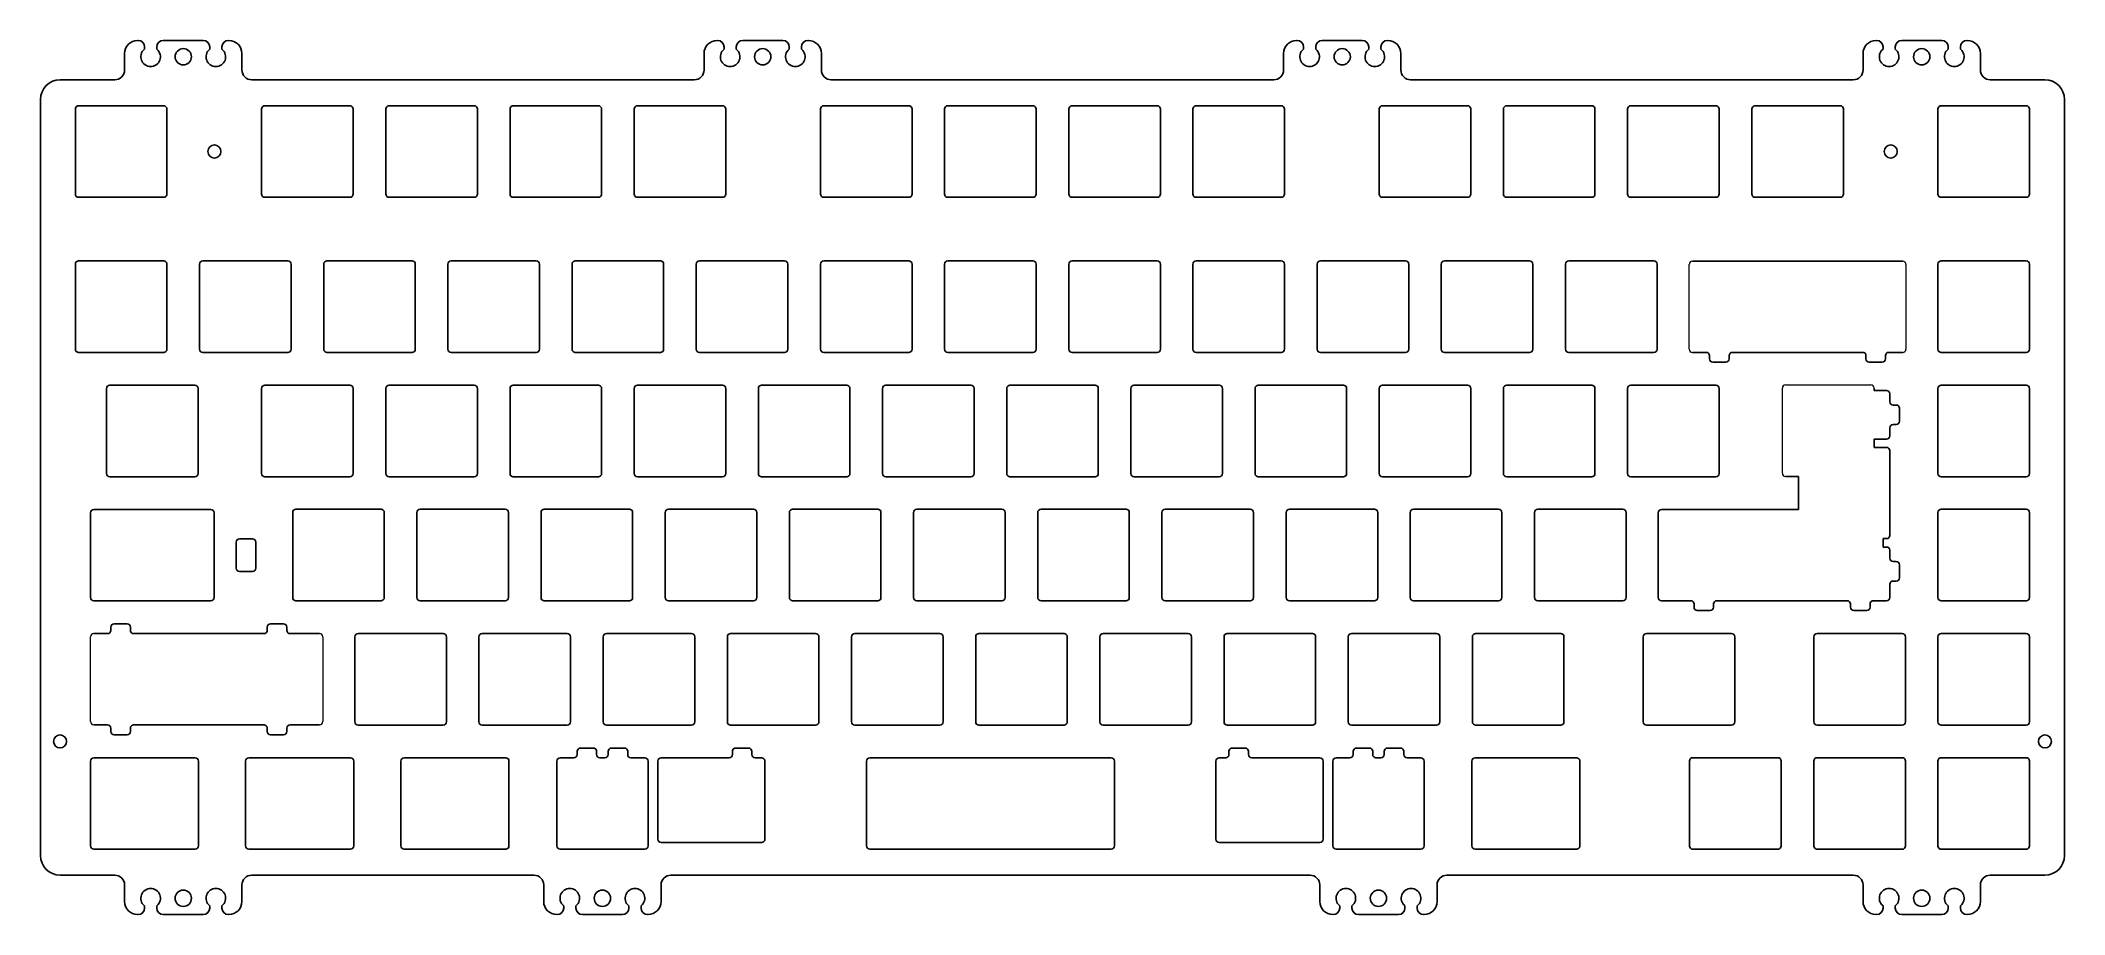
# Model space of a CAD drawing. Header units: millimetres. Extents: x 65 to 375, y 40 to 174.
import ezdxf

# ---------------------------------------------------------------- set-up
doc = ezdxf.new("R2010")
doc.units = ezdxf.units.MM
doc.layers.add('JELLY-00-00-06_PBL1', color=7, linetype='Continuous')
doc.layers.add('Visible_Pen_No__7', color=7, linetype='Continuous', lineweight=18)

msp = doc.modelspace()

# ---------------------------------------------------------------- linework, layer by layer
for p, q in [((79.81, 174.22), (79.73, 174.22)), ((89.81, 174.22), (83.66, 174.22)), ((93.66, 174.22), (93.73, 174.22)), ((168.71, 174.22), (168.63, 174.22)), ((178.71, 174.22), (172.56, 174.22)), ((182.56, 174.22), (182.63, 174.22)), ((257.61, 174.22), (257.53, 174.22)), ((261.46, 174.22), (267.61, 174.22)), ((271.46, 174.22), (271.53, 174.22)), ((346.51, 174.22), (346.43, 174.22)), ((350.36, 174.22), (356.51, 174.22)), ((360.36, 174.22), (360.43, 174.22)), ((77.73, 172.22), (77.73, 169.69)), ((80.81, 172.97), (80.81, 173.22)), ((82.66, 172.97), (82.66, 173.22)), ((90.81, 172.97), (90.81, 173.22)), ((92.66, 172.97), (92.66, 173.22)), ((95.73, 172.22), (95.73, 169.69)), ((166.63, 172.22), (166.63, 169.69)), ((169.71, 172.97), (169.71, 173.22)), ((171.56, 172.97), (171.56, 173.22)), ((179.71, 172.97), (179.71, 173.22)), ((181.56, 172.97), (181.56, 173.22)), ((184.63, 172.22), (184.63, 169.69)), ((255.53, 172.22), (255.53, 169.69)), ((258.61, 172.97), (258.61, 173.22)), ((260.46, 172.97), (260.46, 173.22)), ((268.61, 172.97), (268.61, 173.22)), ((270.46, 172.97), (270.46, 173.22)), ((273.53, 172.22), (273.53, 169.69)), ((344.43, 172.22), (344.43, 169.69)), ((347.51, 172.97), (347.51, 173.22)), ((349.36, 172.97), (349.36, 173.22)), ((357.51, 172.97), (357.51, 173.22)), ((359.36, 172.97), (359.36, 173.22)), ((362.43, 172.22), (362.43, 169.69)), ((67.83, 168.19), (76.23, 168.19)), ((97.23, 168.19), (165.13, 168.19)), ((254.03, 168.19), (186.13, 168.19)), ((275.03, 168.19), (342.93, 168.19)), ((363.93, 168.19), (372.34, 168.19)), ((64.83, 165.19), (64.83, 49.18)), ((375.34, 165.19), (375.34, 49.18)), ((72.49, 101.78), (72.49, 88.78)), ((90.95, 102.28), (72.99, 102.28)), ((91.45, 88.78), (91.45, 101.78)), ((94.85, 93.28), (94.85, 97.28)), ((95.35, 97.78), (97.35, 97.78)), ((97.85, 97.28), (97.85, 93.28)), ((97.35, 92.78), (95.35, 92.78)), ((72.99, 88.28), (90.95, 88.28)), ((72.49, 50.68), (72.49, 63.68)), ((72.99, 64.18), (88.57, 64.18)), ((89.07, 50.68), (89.07, 63.68)), ((96.3, 50.68), (96.3, 63.68)), ((96.8, 64.18), (112.38, 64.18)), ((112.88, 50.68), (112.88, 63.68)), ((120.12, 50.68), (120.12, 63.68)), ((120.62, 64.18), (136.2, 64.18)), ((136.7, 50.68), (136.7, 63.68)), ((191.55, 50.68), (191.55, 63.68)), ((229.07, 64.18), (192.05, 64.18)), ((229.57, 50.68), (229.57, 63.68)), ((284.42, 63.68), (284.42, 50.68)), ((300.5, 64.18), (284.92, 64.18)), ((301, 50.68), (301, 63.68)), ((88.57, 50.18), (72.99, 50.18)), ((112.38, 50.18), (96.8, 50.18)), ((136.2, 50.18), (120.62, 50.18)), ((229.07, 50.18), (192.05, 50.18)), ((284.92, 50.18), (300.5, 50.18)), ((76.23, 46.18), (67.83, 46.18)), ((77.73, 42.14), (77.73, 44.68)), ((95.73, 42.14), (95.73, 44.68)), ((97.23, 46.18), (140.53, 46.18)), ((142.03, 42.14), (142.03, 44.68)), ((160.03, 42.14), (160.03, 44.68)), ((161.53, 46.18), (259.59, 46.18)), ((261.09, 42.14), (261.09, 44.68)), ((279.09, 42.14), (279.09, 44.68)), ((280.59, 46.18), (342.93, 46.18)), ((344.43, 42.14), (344.43, 44.68)), ((362.43, 42.14), (362.43, 44.68)), ((363.93, 46.18), (372.34, 46.18)), ((80.81, 41.39), (80.81, 41.14)), ((82.66, 41.39), (82.66, 41.14)), ((90.81, 41.39), (90.81, 41.14)), ((92.66, 41.39), (92.66, 41.14)), ((145.1, 41.39), (145.1, 41.14)), ((146.96, 41.39), (146.96, 41.14)), ((155.1, 41.39), (155.1, 41.14)), ((156.96, 41.39), (156.96, 41.14)), ((264.16, 41.39), (264.16, 41.14)), ((266.01, 41.39), (266.01, 41.14)), ((274.16, 41.39), (274.16, 41.14)), ((276.01, 41.39), (276.01, 41.14)), ((347.51, 41.39), (347.51, 41.14)), ((349.36, 41.39), (349.36, 41.14)), ((357.51, 41.39), (357.51, 41.14)), ((359.36, 41.39), (359.36, 41.14)), ((79.81, 40.14), (79.73, 40.14)), ((89.81, 40.14), (83.66, 40.14)), ((93.66, 40.14), (93.73, 40.14)), ((144.1, 40.14), (144.03, 40.14)), ((154.1, 40.14), (147.96, 40.14)), ((157.96, 40.14), (158.03, 40.14)), ((263.16, 40.14), (263.09, 40.14)), ((267.01, 40.14), (273.16, 40.14)), ((277.01, 40.14), (277.09, 40.14)), ((346.51, 40.14), (346.43, 40.14)), ((350.36, 40.14), (356.51, 40.14)), ((360.36, 40.14), (360.43, 40.14))]:
    msp.add_line(p, q)
at = {"color": 51, "linetype": 'Continuous', "true_color": 0xf7f281}
for p, q in [((318.26, 140.38), (350.51, 140.38)), ((324.38, 126.38), (344.38, 126.38)), ((322, 88.28), (342, 88.28)), ((175.97, 51.68), (175.97, 63.68)), ((245.15, 51.68), (245.15, 63.68))]:
    msp.add_line(p, q, dxfattribs=at)
at = {"color": 51, "true_color": 0xf7f281}
for p, q in [((320.38, 126.38), (318.26, 126.38)), ((320.88, 125.38), (320.88, 125.88)), ((321.38, 124.88), (323.38, 124.88)), ((323.88, 125.38), (323.88, 125.88)), ((344.88, 125.38), (344.88, 125.88)), ((345.38, 124.88), (347.38, 124.88)), ((347.88, 125.38), (347.88, 125.88)), ((348.38, 126.38), (350.51, 126.38)), ((346.15, 120.88), (346.15, 120.52)), ((348.03, 120.52), (346.15, 120.52)), ((348.53, 120.02), (348.53, 118.8)), ((349.53, 118.3), (349.03, 118.3)), ((349.53, 115.3), (349.03, 115.3)), ((350.03, 115.8), (350.03, 117.8)), ((346.15, 113.08), (348.03, 113.08)), ((346.15, 111.8), (346.15, 113.08)), ((348.03, 111.8), (346.15, 111.8)), ((348.53, 113.58), (348.53, 114.8)), ((348.53, 111.3), (348.53, 98.3)), ((313, 101.78), (313, 88.78)), ((313.5, 102.28), (334.53, 102.28)), ((347.5, 96.52), (347.5, 97.8)), ((347.5, 97.8), (348.03, 97.8)), ((347.5, 96.52), (348.03, 96.52)), ((348.53, 96.02), (348.53, 94.8)), ((349.53, 94.3), (349.03, 94.3)), ((350.03, 91.8), (350.03, 93.8)), ((348.53, 88.78), (348.53, 90.8)), ((349.53, 91.3), (349.03, 91.3)), ((318.5, 87.28), (318.5, 87.78)), ((321.5, 87.28), (321.5, 87.78)), ((342.5, 87.28), (342.5, 87.78)), ((345.5, 87.28), (345.5, 87.78)), ((346, 88.28), (348.03, 88.28)), ((75.62, 84.23), (75.62, 83.73)), ((76.12, 84.73), (78.12, 84.73)), ((78.62, 84.23), (78.62, 83.73)), ((99.62, 84.23), (99.62, 83.73)), ((100.12, 84.73), (102.12, 84.73)), ((102.62, 84.23), (102.62, 83.73)), ((319, 86.78), (321, 86.78)), ((343, 86.78), (345, 86.78)), ((72.99, 83.23), (75.12, 83.23)), ((79.12, 83.23), (99.12, 83.23)), ((103.12, 83.23), (107.62, 83.23)), ((72.99, 69.23), (75.12, 69.23)), ((75.62, 68.23), (75.62, 68.73)), ((78.62, 68.23), (78.62, 68.73)), ((79.12, 69.23), (99.12, 69.23)), ((99.62, 68.23), (99.62, 68.73)), ((102.62, 68.23), (102.62, 68.73)), ((103.12, 69.23), (107.62, 69.23)), ((76.12, 67.73), (78.12, 67.73)), ((100.12, 67.73), (102.12, 67.73)), ((147.65, 65.68), (149.65, 65.68)), ((152.41, 65.68), (154.41, 65.68)), ((173.47, 65.68), (171.47, 65.68)), ((247.65, 65.68), (249.65, 65.68)), ((266.71, 65.68), (268.71, 65.68)), ((273.47, 65.68), (271.47, 65.68)), ((144.03, 50.68), (144.03, 63.68)), ((144.53, 64.18), (146.65, 64.18)), ((147.15, 65.18), (147.15, 64.68)), ((150.15, 65.18), (150.15, 64.68)), ((150.65, 64.18), (151.41, 64.18)), ((151.91, 65.18), (151.91, 64.68)), ((154.91, 65.18), (154.91, 64.68)), ((155.41, 64.18), (157.53, 64.18)), ((158.03, 63.68), (158.03, 50.68)), ((159.53, 63.68), (159.53, 51.68)), ((170.47, 64.18), (160.03, 64.18)), ((170.97, 65.18), (170.97, 64.68)), ((173.97, 65.18), (173.97, 64.68)), ((174.47, 64.18), (175.47, 64.18)), ((246.65, 64.18), (245.65, 64.18)), ((247.15, 65.18), (247.15, 64.68)), ((250.15, 65.18), (250.15, 64.68)), ((250.65, 64.18), (261.09, 64.18)), ((261.59, 63.68), (261.59, 51.68)), ((263.09, 63.68), (263.09, 50.68)), ((265.71, 64.18), (263.59, 64.18)), ((266.21, 65.18), (266.21, 64.68)), ((269.21, 65.18), (269.21, 64.68)), ((270.47, 64.18), (269.71, 64.18)), ((270.97, 65.18), (270.97, 64.68)), ((273.97, 65.18), (273.97, 64.68)), ((274.47, 64.18), (276.59, 64.18)), ((277.09, 50.68), (277.09, 63.68)), ((157.53, 50.18), (144.53, 50.18)), ((160.03, 51.18), (175.47, 51.18)), ((261.09, 51.18), (245.65, 51.18)), ((263.59, 50.18), (276.59, 50.18))]:
    msp.add_line(p, q, dxfattribs=at)
for points in [[(70.68, 150.16), (83.73, 150.16, 0.414214), (84.23, 150.66), (84.23, 163.71, 0.414214), (83.73, 164.21), (70.68, 164.21, 0.414214), (70.18, 163.71), (70.18, 150.66, 0.414214)], [(99.26, 150.16), (112.31, 150.16, 0.414214), (112.81, 150.66), (112.81, 163.71, 0.414214), (112.31, 164.21), (99.26, 164.21, 0.414214), (98.76, 163.71), (98.76, 150.66, 0.414214)], [(118.31, 150.16), (131.36, 150.16, 0.414214), (131.86, 150.66), (131.86, 163.71, 0.414214), (131.36, 164.21), (118.31, 164.21, 0.414214), (117.81, 163.71), (117.81, 150.66, 0.414214)], [(137.36, 150.16), (150.41, 150.16, 0.414214), (150.91, 150.66), (150.91, 163.71, 0.414214), (150.41, 164.21), (137.36, 164.21, 0.414214), (136.86, 163.71), (136.86, 150.66, 0.414214)], [(156.41, 150.16), (169.46, 150.16, 0.414214), (169.96, 150.66), (169.96, 163.71, 0.414214), (169.46, 164.21), (156.41, 164.21, 0.414214), (155.91, 163.71), (155.91, 150.66, 0.414214)], [(184.98, 150.16), (198.03, 150.16, 0.414214), (198.53, 150.66), (198.53, 163.71, 0.414214), (198.03, 164.21), (184.98, 164.21, 0.414214), (184.48, 163.71), (184.48, 150.66, 0.414214)], [(204.03, 150.16), (217.08, 150.16, 0.414214), (217.58, 150.66), (217.58, 163.71, 0.414214), (217.08, 164.21), (204.03, 164.21, 0.414214), (203.53, 163.71), (203.53, 150.66, 0.414214)], [(223.08, 150.16), (236.13, 150.16, 0.414214), (236.63, 150.66), (236.63, 163.71, 0.414214), (236.13, 164.21), (223.08, 164.21, 0.414214), (222.58, 163.71), (222.58, 150.66, 0.414214)], [(242.13, 150.16), (255.18, 150.16, 0.414214), (255.68, 150.66), (255.68, 163.71, 0.414214), (255.18, 164.21), (242.13, 164.21, 0.414214), (241.63, 163.71), (241.63, 150.66, 0.414214)], [(270.71, 150.16), (283.76, 150.16, 0.414214), (284.26, 150.66), (284.26, 163.71, 0.414214), (283.76, 164.21), (270.71, 164.21, 0.414214), (270.21, 163.71), (270.21, 150.66, 0.414214)], [(289.76, 150.16), (302.81, 150.16, 0.414214), (303.31, 150.66), (303.31, 163.71, 0.414214), (302.81, 164.21), (289.76, 164.21, 0.414214), (289.26, 163.71), (289.26, 150.66, 0.414214)], [(308.81, 150.16), (321.86, 150.16, 0.414214), (322.36, 150.66), (322.36, 163.71, 0.414214), (321.86, 164.21), (308.81, 164.21, 0.414214), (308.31, 163.71), (308.31, 150.66, 0.414214)], [(327.86, 150.16), (340.91, 150.16, 0.414214), (341.41, 150.66), (341.41, 163.71, 0.414214), (340.91, 164.21), (327.86, 164.21, 0.414214), (327.36, 163.71), (327.36, 150.66, 0.414214)], [(356.43, 150.16), (369.48, 150.16, 0.414214), (369.98, 150.66), (369.98, 163.71, 0.414214), (369.48, 164.21), (356.43, 164.21, 0.414214), (355.93, 163.71), (355.93, 150.66, 0.414214)], [(70.68, 126.35), (83.73, 126.35, 0.414214), (84.23, 126.85), (84.23, 139.9, 0.414214), (83.73, 140.4), (70.68, 140.4, 0.414214), (70.18, 139.9), (70.18, 126.85, 0.414214)], [(89.73, 126.35), (102.78, 126.35, 0.414214), (103.28, 126.85), (103.28, 139.9, 0.414214), (102.78, 140.4), (89.73, 140.4, 0.414214), (89.23, 139.9), (89.23, 126.85, 0.414214)], [(108.78, 126.35), (121.83, 126.35, 0.414214), (122.33, 126.85), (122.33, 139.9, 0.414214), (121.83, 140.4), (108.78, 140.4, 0.414214), (108.28, 139.9), (108.28, 126.85, 0.414214)], [(127.83, 126.35), (140.88, 126.35, 0.414214), (141.38, 126.85), (141.38, 139.9, 0.414214), (140.88, 140.4), (127.83, 140.4, 0.414214), (127.33, 139.9), (127.33, 126.85, 0.414214)], [(146.88, 126.35), (159.93, 126.35, 0.414214), (160.43, 126.85), (160.43, 139.9, 0.414214), (159.93, 140.4), (146.88, 140.4, 0.414214), (146.38, 139.9), (146.38, 126.85, 0.414214)], [(165.93, 126.35), (178.98, 126.35, 0.414214), (179.48, 126.85), (179.48, 139.9, 0.414214), (178.98, 140.4), (165.93, 140.4, 0.414214), (165.43, 139.9), (165.43, 126.85, 0.414214)], [(184.98, 126.35), (198.03, 126.35, 0.414214), (198.53, 126.85), (198.53, 139.9, 0.414214), (198.03, 140.4), (184.98, 140.4, 0.414214), (184.48, 139.9), (184.48, 126.85, 0.414214)], [(204.03, 126.35), (217.08, 126.35, 0.414214), (217.58, 126.85), (217.58, 139.9, 0.414214), (217.08, 140.4), (204.03, 140.4, 0.414214), (203.53, 139.9), (203.53, 126.85, 0.414214)], [(223.08, 126.35), (236.13, 126.35, 0.414214), (236.63, 126.85), (236.63, 139.9, 0.414214), (236.13, 140.4), (223.08, 140.4, 0.414214), (222.58, 139.9), (222.58, 126.85, 0.414214)], [(242.13, 126.35), (255.18, 126.35, 0.414214), (255.68, 126.85), (255.68, 139.9, 0.414214), (255.18, 140.4), (242.13, 140.4, 0.414214), (241.63, 139.9), (241.63, 126.85, 0.414214)], [(261.18, 126.35), (274.23, 126.35, 0.414214), (274.73, 126.85), (274.73, 139.9, 0.414214), (274.23, 140.4), (261.18, 140.4, 0.414214), (260.68, 139.9), (260.68, 126.85, 0.414214)], [(280.23, 126.35), (293.28, 126.35, 0.414214), (293.78, 126.85), (293.78, 139.9, 0.414214), (293.28, 140.4), (280.23, 140.4, 0.414214), (279.73, 139.9), (279.73, 126.85, 0.414214)], [(299.28, 126.35), (312.33, 126.35, 0.414214), (312.83, 126.85), (312.83, 139.9, 0.414214), (312.33, 140.4), (299.28, 140.4, 0.414214), (298.78, 139.9), (298.78, 126.85, 0.414214)], [(356.43, 126.35), (369.48, 126.35, 0.414214), (369.98, 126.85), (369.98, 139.9, 0.414214), (369.48, 140.4), (356.43, 140.4, 0.414214), (355.93, 139.9), (355.93, 126.85, 0.414214)], [(75.45, 107.3), (88.5, 107.3, 0.414214), (89, 107.8), (89, 120.85, 0.414214), (88.5, 121.35), (75.45, 121.35, 0.414214), (74.95, 120.85), (74.95, 107.8, 0.414214)], [(99.26, 107.3), (112.31, 107.3, 0.414214), (112.81, 107.8), (112.81, 120.85, 0.414214), (112.31, 121.35), (99.26, 121.35, 0.414214), (98.76, 120.85), (98.76, 107.8, 0.414214)], [(118.31, 107.3), (131.36, 107.3, 0.414214), (131.86, 107.8), (131.86, 120.85, 0.414214), (131.36, 121.35), (118.31, 121.35, 0.414214), (117.81, 120.85), (117.81, 107.8, 0.414214)], [(137.36, 107.3), (150.41, 107.3, 0.414214), (150.91, 107.8), (150.91, 120.85, 0.414214), (150.41, 121.35), (137.36, 121.35, 0.414214), (136.86, 120.85), (136.86, 107.8, 0.414214)], [(156.41, 107.3), (169.46, 107.3, 0.414214), (169.96, 107.8), (169.96, 120.85, 0.414214), (169.46, 121.35), (156.41, 121.35, 0.414214), (155.91, 120.85), (155.91, 107.8, 0.414214)], [(175.46, 107.3), (188.51, 107.3, 0.414214), (189.01, 107.8), (189.01, 120.85, 0.414214), (188.51, 121.35), (175.46, 121.35, 0.414214), (174.96, 120.85), (174.96, 107.8, 0.414214)], [(194.51, 107.3), (207.56, 107.3, 0.414214), (208.06, 107.8), (208.06, 120.85, 0.414214), (207.56, 121.35), (194.51, 121.35, 0.414214), (194.01, 120.85), (194.01, 107.8, 0.414214)], [(213.56, 107.3), (226.61, 107.3, 0.414214), (227.11, 107.8), (227.11, 120.85, 0.414214), (226.61, 121.35), (213.56, 121.35, 0.414214), (213.06, 120.85), (213.06, 107.8, 0.414214)], [(232.61, 107.3), (245.66, 107.3, 0.414214), (246.16, 107.8), (246.16, 120.85, 0.414214), (245.66, 121.35), (232.61, 121.35, 0.414214), (232.11, 120.85), (232.11, 107.8, 0.414214)], [(251.66, 107.3), (264.71, 107.3, 0.414214), (265.21, 107.8), (265.21, 120.85, 0.414214), (264.71, 121.35), (251.66, 121.35, 0.414214), (251.16, 120.85), (251.16, 107.8, 0.414214)], [(270.71, 107.3), (283.76, 107.3, 0.414214), (284.26, 107.8), (284.26, 120.85, 0.414214), (283.76, 121.35), (270.71, 121.35, 0.414214), (270.21, 120.85), (270.21, 107.8, 0.414214)], [(289.76, 107.3), (302.81, 107.3, 0.414214), (303.31, 107.8), (303.31, 120.85, 0.414214), (302.81, 121.35), (289.76, 121.35, 0.414214), (289.26, 120.85), (289.26, 107.8, 0.414214)], [(308.81, 107.3), (321.86, 107.3, 0.414214), (322.36, 107.8), (322.36, 120.85, 0.414214), (321.86, 121.35), (308.81, 121.35, 0.414214), (308.31, 120.85), (308.31, 107.8, 0.414214)], [(356.43, 107.3), (369.48, 107.3, 0.414214), (369.98, 107.8), (369.98, 120.85, 0.414214), (369.48, 121.35), (356.43, 121.35, 0.414214), (355.93, 120.85), (355.93, 107.8, 0.414214)], [(104.02, 88.25), (117.07, 88.25, 0.414214), (117.57, 88.75), (117.57, 101.8, 0.414214), (117.07, 102.3), (104.02, 102.3, 0.414214), (103.52, 101.8), (103.52, 88.75, 0.414214)], [(123.07, 88.25), (136.12, 88.25, 0.414214), (136.62, 88.75), (136.62, 101.8, 0.414214), (136.12, 102.3), (123.07, 102.3, 0.414214), (122.57, 101.8), (122.57, 88.75, 0.414214)], [(142.12, 88.25), (155.17, 88.25, 0.414214), (155.67, 88.75), (155.67, 101.8, 0.414214), (155.17, 102.3), (142.12, 102.3, 0.414214), (141.62, 101.8), (141.62, 88.75, 0.414214)], [(161.17, 88.25), (174.22, 88.25, 0.414214), (174.72, 88.75), (174.72, 101.8, 0.414214), (174.22, 102.3), (161.17, 102.3, 0.414214), (160.67, 101.8), (160.67, 88.75, 0.414214)], [(180.22, 88.25), (193.27, 88.25, 0.414214), (193.77, 88.75), (193.77, 101.8, 0.414214), (193.27, 102.3), (180.22, 102.3, 0.414214), (179.72, 101.8), (179.72, 88.75, 0.414214)], [(199.27, 88.25), (212.32, 88.25, 0.414214), (212.82, 88.75), (212.82, 101.8, 0.414214), (212.32, 102.3), (199.27, 102.3, 0.414214), (198.77, 101.8), (198.77, 88.75, 0.414214)], [(218.32, 88.25), (231.37, 88.25, 0.414214), (231.87, 88.75), (231.87, 101.8, 0.414214), (231.37, 102.3), (218.32, 102.3, 0.414214), (217.82, 101.8), (217.82, 88.75, 0.414214)], [(237.37, 88.25), (250.42, 88.25, 0.414214), (250.92, 88.75), (250.92, 101.8, 0.414214), (250.42, 102.3), (237.37, 102.3, 0.414214), (236.87, 101.8), (236.87, 88.75, 0.414214)], [(256.42, 88.25), (269.47, 88.25, 0.414214), (269.97, 88.75), (269.97, 101.8, 0.414214), (269.47, 102.3), (256.42, 102.3, 0.414214), (255.92, 101.8), (255.92, 88.75, 0.414214)], [(275.47, 88.25), (288.52, 88.25, 0.414214), (289.02, 88.75), (289.02, 101.8, 0.414214), (288.52, 102.3), (275.47, 102.3, 0.414214), (274.97, 101.8), (274.97, 88.75, 0.414214)], [(294.52, 88.25), (307.57, 88.25, 0.414214), (308.07, 88.75), (308.07, 101.8, 0.414214), (307.57, 102.3), (294.52, 102.3, 0.414214), (294.02, 101.8), (294.02, 88.75, 0.414214)], [(356.43, 88.25), (369.48, 88.25, 0.414214), (369.98, 88.75), (369.98, 101.8, 0.414214), (369.48, 102.3), (356.43, 102.3, 0.414214), (355.93, 101.8), (355.93, 88.75, 0.414214)], [(113.55, 69.2), (126.6, 69.2, 0.414214), (127.1, 69.7), (127.1, 82.75, 0.414214), (126.6, 83.25), (113.55, 83.25, 0.414214), (113.05, 82.75), (113.05, 69.7, 0.414214)], [(132.6, 69.2), (145.65, 69.2, 0.414214), (146.15, 69.7), (146.15, 82.75, 0.414214), (145.65, 83.25), (132.6, 83.25, 0.414214), (132.1, 82.75), (132.1, 69.7, 0.414214)], [(151.65, 69.2), (164.7, 69.2, 0.414214), (165.2, 69.7), (165.2, 82.75, 0.414214), (164.7, 83.25), (151.65, 83.25, 0.414214), (151.15, 82.75), (151.15, 69.7, 0.414214)], [(170.7, 69.2), (183.75, 69.2, 0.414214), (184.25, 69.7), (184.25, 82.75, 0.414214), (183.75, 83.25), (170.7, 83.25, 0.414214), (170.2, 82.75), (170.2, 69.7, 0.414214)], [(189.75, 69.2), (202.8, 69.2, 0.414214), (203.3, 69.7), (203.3, 82.75, 0.414214), (202.8, 83.25), (189.75, 83.25, 0.414214), (189.25, 82.75), (189.25, 69.7, 0.414214)], [(208.8, 69.2), (221.85, 69.2, 0.414214), (222.35, 69.7), (222.35, 82.75, 0.414214), (221.85, 83.25), (208.8, 83.25, 0.414214), (208.3, 82.75), (208.3, 69.7, 0.414214)], [(227.85, 69.2), (240.9, 69.2, 0.414214), (241.4, 69.7), (241.4, 82.75, 0.414214), (240.9, 83.25), (227.85, 83.25, 0.414214), (227.35, 82.75), (227.35, 69.7, 0.414214)], [(246.9, 69.2), (259.95, 69.2, 0.414214), (260.45, 69.7), (260.45, 82.75, 0.414214), (259.95, 83.25), (246.9, 83.25, 0.414214), (246.4, 82.75), (246.4, 69.7, 0.414214)], [(265.95, 69.2), (279, 69.2, 0.414214), (279.5, 69.7), (279.5, 82.75, 0.414214), (279, 83.25), (265.95, 83.25, 0.414214), (265.45, 82.75), (265.45, 69.7, 0.414214)], [(285, 69.2), (298.05, 69.2, 0.414214), (298.55, 69.7), (298.55, 82.75, 0.414214), (298.05, 83.25), (285, 83.25, 0.414214), (284.5, 82.75), (284.5, 69.7, 0.414214)], [(311.19, 69.2), (324.24, 69.2, 0.414214), (324.74, 69.7), (324.74, 82.75, 0.414214), (324.24, 83.25), (311.19, 83.25, 0.414214), (310.69, 82.75), (310.69, 69.7, 0.414214)], [(337.38, 69.2), (350.43, 69.2, 0.414214), (350.93, 69.7), (350.93, 82.75, 0.414214), (350.43, 83.25), (337.38, 83.25, 0.414214), (336.88, 82.75), (336.88, 69.7, 0.414214)], [(356.43, 69.2), (369.48, 69.2, 0.414214), (369.98, 69.7), (369.98, 82.75, 0.414214), (369.48, 83.25), (356.43, 83.25, 0.414214), (355.93, 82.75), (355.93, 69.7, 0.414214)], [(318.33, 50.15), (331.38, 50.15, 0.414214), (331.88, 50.65), (331.88, 63.7, 0.414214), (331.38, 64.2), (318.33, 64.2, 0.414214), (317.83, 63.7), (317.83, 50.65, 0.414214)], [(337.38, 50.15), (350.43, 50.15, 0.414214), (350.93, 50.65), (350.93, 63.7, 0.414214), (350.43, 64.2), (337.38, 64.2, 0.414214), (336.88, 63.7), (336.88, 50.65, 0.414214)], [(356.43, 50.15), (369.48, 50.15, 0.414214), (369.98, 50.65), (369.98, 63.7, 0.414214), (369.48, 64.2), (356.43, 64.2, 0.414214), (355.93, 63.7), (355.93, 50.65, 0.414214)]]:
    msp.add_lwpolyline(points, format="xyb", close=True)
for centre, radius in [((86.73, 171.72), 1.25), ((175.63, 171.72), 1.25), ((264.53, 171.72), 1.25), ((353.43, 171.72), 1.25), ((91.5, 157.19), 1), ((348.67, 157.19), 1), ((67.83, 66.7), 1), ((372.34, 66.7), 1), ((86.73, 42.64), 1.25), ((151.03, 42.64), 1.25), ((270.09, 42.64), 1.25), ((353.43, 42.64), 1.25)]:
    msp.add_circle(centre, radius)
for centre, radius, start, end in [((79.73, 172.22), 2, 90, 180), ((79.81, 173.22), 1, 0, 90), ((83.66, 173.22), 1, 90, 180), ((89.81, 173.22), 1, 0, 90), ((93.66, 173.22), 1, 90, 180), ((93.73, 172.22), 2, 0, 90), ((168.63, 172.22), 2, 90, 180), ((168.71, 173.22), 1, 0, 90), ((172.56, 173.22), 1, 90, 180), ((178.71, 173.22), 1, 0, 90), ((182.56, 173.22), 1, 90, 180), ((182.63, 172.22), 2, 0, 90), ((257.53, 172.22), 2, 90, 180), ((257.61, 173.22), 1, 0, 90), ((261.46, 173.22), 1, 90, 180), ((267.61, 173.22), 1, 0, 90), ((271.46, 173.22), 1, 90, 180), ((271.53, 172.22), 2, 0, 90), ((346.43, 172.22), 2, 90, 180), ((346.51, 173.22), 1, 0, 90), ((350.36, 173.22), 1, 90, 180), ((356.51, 173.22), 1, 0, 90), ((360.36, 173.22), 1, 90, 180), ((360.43, 172.22), 2, 0, 90), ((81.73, 171.72), 1.5, 130.7491, 49.2509), ((91.73, 171.72), 1.5, 130.7491, 49.2509), ((170.63, 171.72), 1.5, 130.7491, 49.2509), ((180.63, 171.72), 1.5, 130.7491, 49.2509), ((259.53, 171.72), 1.5, 130.7491, 49.2509), ((269.53, 171.72), 1.5, 130.7491, 49.2509), ((348.43, 171.72), 1.5, 130.7491, 49.2509), ((358.43, 171.72), 1.5, 130.7491, 49.2509), ((67.83, 165.19), 3, 90, 180), ((76.23, 169.69), 1.5, 270, 0), ((97.23, 169.69), 1.5, 180, 270), ((165.13, 169.69), 1.5, 270, 0), ((186.13, 169.69), 1.5, 180, 270), ((254.03, 169.69), 1.5, 270, 0), ((275.03, 169.69), 1.5, 180, 270), ((342.93, 169.69), 1.5, 270, 0), ((363.93, 169.69), 1.5, 180, 270), ((372.34, 165.19), 3, 0, 90), ((72.99, 101.78), 0.5, 90, 180), ((90.95, 101.78), 0.5, 0, 90), ((95.35, 97.28), 0.5, 90, 180), ((97.35, 97.28), 0.5, 0, 90), ((95.35, 93.28), 0.5, 180, 270), ((97.35, 93.28), 0.5, 270, 0), ((72.99, 88.78), 0.5, 180, 270), ((90.95, 88.78), 0.5, 270, 360), ((72.99, 63.68), 0.5, 90, 180), ((88.57, 63.68), 0.5, 360, 90), ((96.8, 63.68), 0.5, 90, 180), ((112.38, 63.68), 0.5, 0, 90), ((120.62, 63.68), 0.5, 90, 180), ((136.2, 63.68), 0.5, 0, 90), ((192.05, 63.68), 0.5, 90, 180), ((229.07, 63.68), 0.5, 0, 90), ((284.92, 63.68), 0.5, 90, 180), ((300.5, 63.68), 0.5, 0, 90), ((72.99, 50.68), 0.5, 180, 270), ((88.57, 50.68), 0.5, 270, 0), ((96.8, 50.68), 0.5, 180, 270), ((112.38, 50.68), 0.5, 270, 0), ((120.62, 50.68), 0.5, 180, 270), ((136.2, 50.68), 0.5, 270, 0), ((192.05, 50.68), 0.5, 180, 270), ((229.07, 50.68), 0.5, 270, 360), ((284.92, 50.68), 0.5, 180, 270), ((300.5, 50.68), 0.5, 270, 360), ((67.83, 49.18), 3, 180, 270), ((372.34, 49.18), 3, 270, 0), ((76.23, 44.68), 1.5, 0, 90), ((81.73, 42.64), 1.5, 310.7491, 229.2509), ((91.73, 42.64), 1.5, 310.7491, 229.2509), ((97.23, 44.68), 1.5, 90, 180), ((140.53, 44.68), 1.5, 0, 90), ((146.03, 42.64), 1.5, 310.7491, 229.2509), ((156.03, 42.64), 1.5, 310.7491, 229.2509), ((161.53, 44.68), 1.5, 90, 180), ((259.59, 44.68), 1.5, 0, 90), ((265.09, 42.64), 1.5, 310.7491, 229.2509), ((275.09, 42.64), 1.5, 310.7491, 229.2509), ((280.59, 44.68), 1.5, 90, 180), ((342.93, 44.68), 1.5, 0, 90), ((348.43, 42.64), 1.5, 310.7491, 229.2509), ((358.43, 42.64), 1.5, 310.7491, 229.2509), ((363.93, 44.68), 1.5, 90, 180), ((79.73, 42.14), 2, 180, 270), ((79.81, 41.14), 1, 270, 0), ((83.66, 41.14), 1, 180, 270), ((89.81, 41.14), 1, 270, 0), ((93.66, 41.14), 1, 180, 270), ((93.73, 42.14), 2, 270, 0), ((144.03, 42.14), 2, 180, 270), ((144.1, 41.14), 1, 270, 0), ((147.96, 41.14), 1, 180, 270), ((154.1, 41.14), 1, 270, 0), ((157.96, 41.14), 1, 180, 270), ((158.03, 42.14), 2, 270, 0), ((263.09, 42.14), 2, 180, 270), ((263.16, 41.14), 1, 270, 0), ((267.01, 41.14), 1, 180, 270), ((273.16, 41.14), 1, 270, 0), ((277.01, 41.14), 1, 180, 270), ((277.09, 42.14), 2, 270, 0), ((346.43, 42.14), 2, 180, 270), ((346.51, 41.14), 1, 270, 0), ((350.36, 41.14), 1, 180, 270), ((356.51, 41.14), 1, 270, 0), ((360.36, 41.14), 1, 180, 270), ((360.43, 42.14), 2, 270, 0)]:
    msp.add_arc(centre, radius, start, end)
for centre, radius, start, end in [((80.66, 172.97), 0.15, 310.7491, 0), ((82.81, 172.97), 0.15, 180, 229.2509), ((90.66, 172.97), 0.15, 310.7491, 0), ((92.81, 172.97), 0.15, 180, 229.2509), ((169.56, 172.97), 0.15, 310.7491, 0), ((171.71, 172.97), 0.15, 180, 229.2509), ((179.56, 172.97), 0.15, 310.7491, 0), ((181.71, 172.97), 0.15, 180, 229.2509), ((258.46, 172.97), 0.15, 310.7491, 0), ((260.61, 172.97), 0.15, 180, 229.2509), ((268.46, 172.97), 0.15, 310.7491, 0), ((270.61, 172.97), 0.15, 180, 229.2509), ((347.36, 172.97), 0.15, 310.7491, 0), ((349.51, 172.97), 0.15, 180, 229.2509), ((357.36, 172.97), 0.15, 310.7491, 0), ((359.51, 172.97), 0.15, 180, 229.2509), ((320.38, 125.88), 0.5, 0, 90), ((321.38, 125.38), 0.5, 180, 270), ((323.38, 125.38), 0.5, 270, 0), ((324.38, 125.88), 0.5, 90, 180), ((344.38, 125.88), 0.5, 0, 90), ((345.38, 125.38), 0.5, 180, 270), ((347.38, 125.38), 0.5, 270, 0), ((348.38, 125.88), 0.5, 90, 180), ((348.03, 120.02), 0.5, 0, 90), ((349.03, 118.8), 0.5, 180, 270), ((349.53, 117.8), 0.5, 0, 90), ((349.03, 114.8), 0.5, 90, 180), ((349.53, 115.8), 0.5, 270, 0), ((348.03, 113.58), 0.5, 270, 0), ((348.03, 111.3), 0.5, 0, 90), ((313.5, 101.78), 0.5, 90, 180), ((348.03, 98.3), 0.5, 270, 0), ((348.03, 96.02), 0.5, 0, 90), ((349.03, 94.8), 0.5, 180, 270), ((349.53, 93.8), 0.5, 0, 90), ((349.03, 90.8), 0.5, 90, 180), ((349.53, 91.8), 0.5, 270, 0), ((313.5, 88.78), 0.5, 180, 270), ((318, 87.78), 0.5, 0, 90), ((319, 87.28), 0.5, 180, 270), ((321, 87.28), 0.5, 270, 0), ((322, 87.78), 0.5, 90, 180), ((342, 87.78), 0.5, 0, 90), ((343, 87.28), 0.5, 180, 270), ((345, 87.28), 0.5, 270, 0), ((346, 87.78), 0.5, 90, 180), ((348.03, 88.78), 0.5, 270, 0), ((76.12, 84.23), 0.5, 90, 180), ((78.12, 84.23), 0.5, 0, 90), ((100.12, 84.23), 0.5, 90, 180), ((102.12, 84.23), 0.5, 0, 90), ((75.12, 83.73), 0.5, 270, 0), ((79.12, 83.73), 0.5, 180, 270), ((99.12, 83.73), 0.5, 270, 0), ((103.12, 83.73), 0.5, 180, 270), ((75.12, 68.73), 0.5, 0, 90), ((79.12, 68.73), 0.5, 90, 180), ((99.12, 68.73), 0.5, 0, 90), ((103.12, 68.73), 0.5, 90, 180), ((76.12, 68.23), 0.5, 180, 270), ((78.12, 68.23), 0.5, 270, 0), ((100.12, 68.23), 0.5, 180, 270), ((102.12, 68.23), 0.5, 270, 0), ((147.65, 65.18), 0.5, 90, 180), ((149.65, 65.18), 0.5, 0, 90), ((152.41, 65.18), 0.5, 90, 180), ((154.41, 65.18), 0.5, 0, 90), ((171.47, 65.18), 0.5, 90, 180), ((173.47, 65.18), 0.5, 0, 90), ((247.65, 65.18), 0.5, 90, 180), ((249.65, 65.18), 0.5, 0, 90), ((266.71, 65.18), 0.5, 90, 180), ((268.71, 65.18), 0.5, 0, 90), ((271.47, 65.18), 0.5, 90, 180), ((273.47, 65.18), 0.5, 0, 90), ((144.53, 63.68), 0.5, 90, 180), ((146.65, 64.68), 0.5, 270, 0), ((150.65, 64.68), 0.5, 180, 270), ((151.41, 64.68), 0.5, 270, 0), ((155.41, 64.68), 0.5, 180, 270), ((157.53, 63.68), 0.5, 0, 90), ((160.03, 63.68), 0.5, 90, 180), ((170.47, 64.68), 0.5, 270, 0), ((174.47, 64.68), 0.5, 180, 270), ((175.47, 63.68), 0.5, 0, 90), ((245.65, 63.68), 0.5, 90, 180), ((246.65, 64.68), 0.5, 270, 0), ((250.65, 64.68), 0.5, 180, 270), ((261.09, 63.68), 0.5, 0, 90), ((263.59, 63.68), 0.5, 90, 180), ((265.71, 64.68), 0.5, 270, 0), ((269.71, 64.68), 0.5, 180, 270), ((270.47, 64.68), 0.5, 270, 0), ((274.47, 64.68), 0.5, 180, 270), ((276.59, 63.68), 0.5, 0, 90), ((144.53, 50.68), 0.5, 180, 270), ((157.53, 50.68), 0.5, 270, 0), ((160.03, 51.68), 0.5, 180, 270), ((175.47, 51.68), 0.5, 270, 0), ((245.65, 51.68), 0.5, 180, 270), ((261.09, 51.68), 0.5, 270, 0), ((263.59, 50.68), 0.5, 180, 270), ((276.59, 50.68), 0.5, 270, 360), ((80.66, 41.39), 0.15, 0, 49.2509), ((82.81, 41.39), 0.15, 130.7491, 180), ((90.66, 41.39), 0.15, 0, 49.2509), ((92.81, 41.39), 0.15, 130.7491, 180), ((144.95, 41.39), 0.15, 0, 49.2509), ((147.11, 41.39), 0.15, 130.7491, 180), ((154.95, 41.39), 0.15, 0, 49.2509), ((157.11, 41.39), 0.15, 130.7491, 180), ((264.01, 41.39), 0.15, 0, 49.2509), ((266.16, 41.39), 0.15, 130.7491, 180), ((274.01, 41.39), 0.15, 0, 49.2509), ((276.16, 41.39), 0.15, 130.7491, 180), ((347.36, 41.39), 0.15, 0, 49.2509), ((349.51, 41.39), 0.15, 130.7491, 180), ((357.36, 41.39), 0.15, 0, 49.2509), ((359.51, 41.39), 0.15, 130.7491, 180)]:
    msp.add_arc(centre, radius, start, end, dxfattribs=at)
at = {"layer": 'JELLY-00-00-06_PBL1', "color": 51, "linetype": 'Continuous', "true_color": 0xf7f281}
for p, q in [((334.53, 107.33), (332.55, 107.33)), ((334.53, 102.28), (334.53, 107.33)), ((318, 88.28), (313.5, 88.28))]:
    msp.add_line(p, q, dxfattribs=at)
at = {"layer": 'Visible_Pen_No__7', "color": 51, "linetype": 'Continuous', "lineweight": 18, "true_color": 0xf7f281}
for p, q in [((317.76, 126.88), (317.76, 139.88)), ((351.01, 139.88), (351.01, 126.88)), ((332.55, 121.38), (345.65, 121.38)), ((332.05, 107.83), (332.05, 120.88)), ((72.49, 69.73), (72.49, 82.73)), ((108.12, 82.73), (108.12, 69.73))]:
    msp.add_line(p, q, dxfattribs=at)
for centre, start, end in [((318.26, 139.88), 90, 180), ((350.51, 139.88), 0, 90), ((318.26, 126.88), 180, 270), ((350.51, 126.88), 270, 0), ((332.55, 120.88), 90, 180), ((345.65, 120.88), 0, 90), ((332.55, 107.83), 180, 270), ((72.99, 82.73), 90, 180), ((107.62, 82.73), 0, 90), ((72.99, 69.73), 180, 270), ((107.62, 69.73), 270, 0)]:
    msp.add_arc(centre, 0.5, start, end, dxfattribs=at)

doc.saveas('drawing.dxf')
